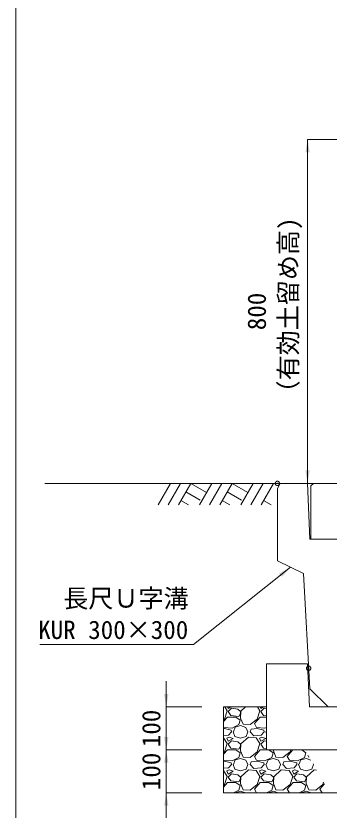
# Model space of a CAD drawing. Units: millimetres at full size, sheet at 1:20. Extents: x 201886 to 211886, y 860265 to 873235.
# Drawn here: x 205886 to 206614, y 861291 to 863139 of the extents above; entities that cross this region are included whole.
import ezdxf
from ezdxf.enums import TextEntityAlignment as Align

# ---------------------------------------------------------------- set-up
doc = ezdxf.new("R2010")
doc.units = ezdxf.units.MM
doc.header["$LTSCALE"] = 20
doc.header["$PDMODE"] = 32
doc.header["$PDSIZE"] = 10
doc.linetypes.add('USER2', pattern=[28.575, 19.05, -3.175, 3.175, -3.175])
for name, color, linetype, lineweight in [('0_2', 7, 'Continuous', 20), ('ハッチング', 7, 'Continuous', 5), ('図枠', 5, 'Continuous', 13), ('基礎ブロック', 2, 'Continuous', 20), ('寸法線', 7, 'Continuous', 13), ('引出線', 4, 'Continuous', 13), ('本体', 2, 'Continuous', 13), ('補助線', 8, 'USER2', 13)]:
    doc.layers.add(name, color=color, linetype=linetype, lineweight=lineweight)
doc.styles.add('ＭＳ ゴシック', font='')
doc.styles.get('ＭＳ ゴシック').set_extended_font_data('MS Gothic')

# ---------------------------------------------------------------- blocks, each defined once
blk = doc.blocks.new('filled_arrow')
at = {"color": 0, "linetype": 'Continuous', "lineweight": -2}
blk.add_solid([(7.5, 1.25), (0, 0), (7.5, -1.25)], dxfattribs=at)

msp = doc.modelspace()

# ---------------------------------------------------------------- linework, layer by layer
at = {"layer": '0_2'}
for p, q in [((206499.85, 862051.25), (205953.78, 862051.25)), ((206368.32, 861331.25), (206368.32, 861531.25)), ((206368.32, 861331.25), (207351.32, 861331.25))]:
    msp.add_line(p, q, dxfattribs=at)
at = {"layer": '0_2', "lineweight": 13}
msp.add_line((206368.32, 861531.25), (206468.32, 861531.25), dxfattribs=at)
at = {"layer": 'ハッチング', "lineweight": 9}
for p, q in [((206245.29, 862051.25), (206216.64, 862001.63)), ((206268.91, 862051.25), (206240.26, 862001.63)), ((206292.53, 862051.25), (206263.88, 862001.63)), ((206292.53, 862051.25), (206329.1, 862030.14)), ((206341.29, 862051.25), (206312.64, 862001.63)), ((206364.91, 862051.25), (206336.26, 862001.63)), ((206388.53, 862051.25), (206359.88, 862001.63)), ((206388.53, 862051.25), (206425.1, 862030.14)), ((206437.28, 862051.25), (206408.64, 862001.63)), ((206460.91, 862051.25), (206432.26, 862001.63)), ((206484.53, 862051.25), (206455.88, 862001.63)), ((206281.11, 862031.46), (206314.52, 862012.17)), ((206377.11, 862031.46), (206410.52, 862012.17)), ((206269.69, 862011.68), (206287.1, 862001.63)), ((206365.68, 862011.68), (206383.1, 862001.63)), ((206461.68, 862011.68), (206479.1, 862001.63))]:
    msp.add_line(p, q, dxfattribs=at)
at = {"layer": 'ハッチング'}
for p, q in [((206370.88, 861503.12), (206376.97, 861522.17)), ((206376.97, 861522.17), (206371.42, 861531.25)), ((206377.76, 861531.25), (206379.26, 861527.5)), ((206379.26, 861527.5), (206385.51, 861531.25)), ((206386.88, 861528.26), (206379.26, 861520.64)), ((206379.26, 861520.64), (206385.35, 861511.5)), ((206402.12, 861525.98), (206386.88, 861528.26)), ((206408.21, 861520.64), (206402.12, 861525.98)), ((206408.98, 861521.4), (206408.21, 861505.4)), ((206408.21, 861516.07), (206408.21, 861520.64)), ((206419.76, 861531.25), (206408.98, 861521.4)), ((206447.08, 861503.12), (206453.17, 861522.17)), ((206453.17, 861522.17), (206447.62, 861531.25)), ((206453.96, 861531.25), (206455.46, 861527.5)), ((206455.46, 861527.5), (206461.71, 861531.25)), ((206463.08, 861528.26), (206455.46, 861520.64)), ((206455.46, 861520.64), (206461.55, 861511.5)), ((206468.33, 861527.47), (206463.08, 861528.26)), ((206368.32, 861497.23), (206377.73, 861507.69)), ((206368.32, 861501.14), (206370.88, 861503.12)), ((206377.73, 861507.69), (206397.55, 861507.69)), ((206385.35, 861511.5), (206404.4, 861509.21)), ((206397.55, 861507.69), (206407.45, 861500.83)), ((206404.4, 861509.21), (206408.21, 861516.07)), ((206408.21, 861505.4), (206414.31, 861490.92)), ((206430.31, 861490.16), (206447.08, 861503.12)), ((206440.22, 861492.45), (206453.93, 861507.69)), ((206453.93, 861507.69), (206468.38, 861507.69)), ((206461.55, 861511.5), (206468.38, 861510.68)), ((206369.35, 861483.3), (206368.32, 861485.07)), ((206404.4, 861490.16), (206388.4, 861481.78)), ((206391.45, 861473.4), (206396.02, 861484.07)), ((206396.02, 861484.07), (206408.21, 861487.88)), ((206407.45, 861500.83), (206404.4, 861490.16)), ((206408.21, 861487.88), (206420.41, 861483.3)), ((206414.31, 861490.92), (206430.31, 861490.16)), ((206445.55, 861483.3), (206440.22, 861492.45)), ((206468.44, 861483.79), (206464.6, 861481.78)), ((206370.88, 861481.02), (206368.32, 861480.75)), ((206380.02, 861465.78), (206368.32, 861464.76)), ((206388.4, 861481.78), (206369.35, 861483.3)), ((206386.12, 861477.21), (206370.88, 861481.02)), ((206386.88, 861473.4), (206380.02, 861465.78)), ((206386.88, 861473.4), (206386.12, 861477.21)), ((206390.69, 861473.4), (206395.26, 861462.73)), ((206420.41, 861483.3), (206424.98, 861473.4)), ((206421.17, 861462.73), (206424.98, 861473.4)), ((206430.31, 861473.4), (206432.6, 861479.49)), ((206438.69, 861464.25), (206430.31, 861473.4)), ((206447.08, 861481.02), (206432.6, 861479.49)), ((206456.22, 861465.78), (206438.69, 861464.25)), ((206464.6, 861481.78), (206445.55, 861483.3)), ((206462.32, 861477.21), (206447.08, 861481.02)), ((206463.08, 861473.4), (206456.22, 861465.78)), ((206463.08, 861473.4), (206462.32, 861477.21)), ((206466.89, 861473.4), (206468.48, 861469.69)), ((206467.65, 861473.4), (206468.46, 861475.3)), ((206368.59, 861459.68), (206368.32, 861459.7)), ((206376.97, 861445.97), (206368.59, 861459.68)), ((206381.54, 861461.21), (206376.21, 861458.92)), ((206376.21, 861458.92), (206379.26, 861451.3)), ((206379.26, 861451.3), (206390.69, 861458.16)), ((206386.88, 861452.06), (206379.26, 861444.44)), ((206390.69, 861458.16), (206381.54, 861461.21)), ((206402.12, 861449.78), (206386.88, 861452.06)), ((206395.26, 861462.73), (206408.21, 861458.92)), ((206408.21, 861444.44), (206402.12, 861449.78)), ((206408.21, 861458.92), (206421.17, 861462.73)), ((206426.5, 861461.21), (206408.98, 861445.2)), ((206444.79, 861459.68), (206426.5, 861461.21)), ((206453.17, 861445.97), (206444.79, 861459.68)), ((206457.74, 861461.21), (206452.41, 861458.92)), ((206452.41, 861458.92), (206455.46, 861451.3)), ((206455.46, 861451.3), (206466.89, 861458.16)), ((206463.08, 861452.06), (206455.46, 861444.44)), ((206466.89, 861458.16), (206457.74, 861461.21)), ((206468.52, 861451.25), (206463.08, 861452.06)), ((206368.32, 861421.03), (206377.73, 861431.49)), ((206370.88, 861426.92), (206376.97, 861445.97)), ((206377.73, 861431.49), (206397.55, 861431.49)), ((206379.26, 861444.44), (206385.35, 861435.3)), ((206385.35, 861435.3), (206404.4, 861433.01)), ((206397.55, 861431.49), (206407.45, 861424.63)), ((206404.4, 861433.01), (206408.21, 861439.87)), ((206408.98, 861445.2), (206408.21, 861429.2)), ((206408.21, 861439.87), (206408.21, 861444.44)), ((206408.21, 861429.2), (206414.31, 861414.72)), ((206440.22, 861416.25), (206453.93, 861431.49)), ((206447.08, 861426.92), (206453.17, 861445.97)), ((206453.93, 861431.49), (206468.57, 861431.49)), ((206455.46, 861444.44), (206461.55, 861435.3)), ((206461.55, 861435.3), (206468.57, 861434.46)), ((206474.1, 861431.25), (206483.65, 861424.63)), ((206484.51, 861431.25), (206484.41, 861429.2)), ((206484.41, 861429.2), (206490.51, 861414.72)), ((206516.42, 861416.25), (206529.92, 861431.25)), ((206523.28, 861426.92), (206524.66, 861431.25)), ((206550.3, 861431.25), (206559.85, 861424.63)), ((206368.32, 861424.94), (206370.88, 861426.92)), ((206404.4, 861413.96), (206388.4, 861405.58)), ((206396.02, 861407.87), (206408.21, 861411.68)), ((206407.45, 861424.63), (206404.4, 861413.96)), ((206408.21, 861411.68), (206420.41, 861407.1)), ((206414.31, 861414.72), (206430.31, 861413.96)), ((206430.31, 861413.96), (206447.08, 861426.92)), ((206445.55, 861407.1), (206440.22, 861416.25)), ((206480.6, 861413.96), (206464.6, 861405.58)), ((206472.22, 861407.87), (206484.41, 861411.68)), ((206483.65, 861424.63), (206480.6, 861413.96)), ((206484.41, 861411.68), (206496.61, 861407.1)), ((206490.51, 861414.72), (206506.51, 861413.96)), ((206506.51, 861413.96), (206523.28, 861426.92)), ((206521.75, 861407.1), (206516.42, 861416.25)), ((206556.8, 861413.96), (206540.8, 861405.58)), ((206548.42, 861407.87), (206560.61, 861411.68)), ((206559.85, 861424.63), (206556.8, 861413.96)), ((206560.61, 861411.68), (206571.58, 861407.57)), ((206564.74, 861419.41), (206566.71, 861414.72)), ((206566.71, 861414.72), (206567.46, 861414.69)), ((206369.35, 861407.1), (206368.32, 861408.87)), ((206370.88, 861404.82), (206368.32, 861404.55)), ((206388.4, 861405.58), (206369.35, 861407.1)), ((206386.12, 861401.01), (206370.88, 861404.82)), ((206386.88, 861397.2), (206380.02, 861389.58)), ((206386.88, 861397.2), (206386.12, 861401.01)), ((206390.69, 861397.2), (206395.26, 861386.53)), ((206391.45, 861397.2), (206396.02, 861407.87)), ((206420.41, 861407.1), (206424.98, 861397.2)), ((206421.17, 861386.53), (206424.98, 861397.2)), ((206430.31, 861397.2), (206432.6, 861403.29)), ((206438.69, 861388.05), (206430.31, 861397.2)), ((206447.08, 861404.82), (206432.6, 861403.29)), ((206464.6, 861405.58), (206445.55, 861407.1)), ((206462.32, 861401.01), (206447.08, 861404.82)), ((206463.08, 861397.2), (206456.22, 861389.58)), ((206463.08, 861397.2), (206462.32, 861401.01)), ((206466.89, 861397.2), (206471.46, 861386.53)), ((206467.65, 861397.2), (206472.22, 861407.87)), ((206496.61, 861407.1), (206501.18, 861397.2)), ((206497.37, 861386.53), (206501.18, 861397.2)), ((206506.51, 861397.2), (206508.8, 861403.29)), ((206514.89, 861388.05), (206506.51, 861397.2)), ((206523.28, 861404.82), (206508.8, 861403.29)), ((206540.8, 861405.58), (206521.75, 861407.1)), ((206538.52, 861401.01), (206523.28, 861404.82)), ((206539.28, 861397.2), (206532.42, 861389.58)), ((206539.28, 861397.2), (206538.52, 861401.01)), ((206543.09, 861397.2), (206547.66, 861386.53)), ((206543.85, 861397.2), (206548.42, 861407.87)), ((206573.57, 861386.53), (206577.38, 861397.2)), ((206576.65, 861398.77), (206577.38, 861397.2)), ((206380.02, 861389.58), (206368.32, 861388.56)), ((206368.59, 861383.48), (206368.32, 861383.5)), ((206376.97, 861369.77), (206368.59, 861383.48)), ((206381.54, 861385.01), (206376.21, 861382.72)), ((206376.21, 861382.72), (206379.26, 861375.1)), ((206379.26, 861375.1), (206390.69, 861381.96)), ((206386.88, 861375.86), (206379.26, 861368.24)), ((206390.69, 861381.96), (206381.54, 861385.01)), ((206402.12, 861373.58), (206386.88, 861375.86)), ((206395.26, 861386.53), (206408.21, 861382.72)), ((206408.21, 861368.24), (206402.12, 861373.58)), ((206408.21, 861382.72), (206421.17, 861386.53)), ((206426.5, 861385.01), (206408.98, 861369)), ((206444.79, 861383.48), (206426.5, 861385.01)), ((206456.22, 861389.58), (206438.69, 861388.05)), ((206453.17, 861369.77), (206444.79, 861383.48)), ((206457.74, 861385.01), (206452.41, 861382.72)), ((206452.41, 861382.72), (206455.46, 861375.1)), ((206455.46, 861375.1), (206466.89, 861381.96)), ((206463.08, 861375.86), (206455.46, 861368.24)), ((206466.89, 861381.96), (206457.74, 861385.01)), ((206478.32, 861373.58), (206463.08, 861375.86)), ((206471.46, 861386.53), (206484.41, 861382.72)), ((206484.41, 861368.24), (206478.32, 861373.58)), ((206484.41, 861382.72), (206497.37, 861386.53)), ((206502.7, 861385.01), (206485.18, 861369)), ((206520.99, 861383.48), (206502.7, 861385.01)), ((206532.42, 861389.58), (206514.89, 861388.05)), ((206529.37, 861369.77), (206520.99, 861383.48)), ((206533.94, 861385.01), (206528.61, 861382.72)), ((206528.61, 861382.72), (206531.66, 861375.1)), ((206531.66, 861375.1), (206543.09, 861381.96)), ((206539.28, 861375.86), (206531.66, 861368.24)), ((206543.09, 861381.96), (206533.94, 861385.01)), ((206554.52, 861373.58), (206539.28, 861375.86)), ((206547.66, 861386.53), (206560.61, 861382.72)), ((206560.61, 861368.24), (206554.52, 861373.58)), ((206560.61, 861382.72), (206573.57, 861386.53)), ((206578.9, 861385.01), (206561.38, 861369)), ((206584.89, 861384.51), (206578.9, 861385.01)), ((206368.32, 861344.83), (206377.73, 861355.29)), ((206370.88, 861350.72), (206376.97, 861369.77)), ((206377.73, 861355.29), (206397.55, 861355.29)), ((206379.26, 861368.24), (206385.35, 861359.1)), ((206385.35, 861359.1), (206404.4, 861356.81)), ((206397.55, 861355.29), (206407.45, 861348.43)), ((206404.4, 861356.81), (206408.21, 861363.67)), ((206408.98, 861369), (206408.21, 861353)), ((206408.21, 861363.67), (206408.21, 861368.24)), ((206440.22, 861340.05), (206453.93, 861355.29)), ((206447.08, 861350.72), (206453.17, 861369.77)), ((206453.93, 861355.29), (206473.75, 861355.29)), ((206455.46, 861368.24), (206461.55, 861359.1)), ((206461.55, 861359.1), (206480.6, 861356.81)), ((206473.75, 861355.29), (206483.65, 861348.43)), ((206480.6, 861356.81), (206484.41, 861363.67)), ((206485.18, 861369), (206484.41, 861353)), ((206484.41, 861363.67), (206484.41, 861368.24)), ((206516.42, 861340.05), (206530.13, 861355.29)), ((206523.28, 861350.72), (206529.37, 861369.77)), ((206530.13, 861355.29), (206549.95, 861355.29)), ((206531.66, 861368.24), (206537.75, 861359.1)), ((206537.75, 861359.1), (206556.8, 861356.81)), ((206549.95, 861355.29), (206559.85, 861348.43)), ((206556.8, 861356.81), (206560.61, 861363.67)), ((206561.38, 861369), (206560.61, 861353)), ((206560.61, 861363.67), (206560.61, 861368.24)), ((206599.48, 861350.72), (206601.23, 861356.2)), ((206368.32, 861348.74), (206370.88, 861350.72)), ((206404.4, 861337.76), (206391.97, 861331.25)), ((206407.45, 861348.43), (206404.4, 861337.76)), ((206408.21, 861353), (206414.31, 861338.52)), ((206414.31, 861338.52), (206430.31, 861337.76)), ((206430.31, 861337.76), (206447.08, 861350.72)), ((206445.35, 861331.25), (206440.22, 861340.05)), ((206480.6, 861337.76), (206468.17, 861331.25)), ((206483.65, 861348.43), (206480.6, 861337.76)), ((206484.41, 861353), (206490.51, 861338.52)), ((206490.51, 861338.52), (206506.51, 861337.76)), ((206506.51, 861337.76), (206523.28, 861350.72)), ((206521.55, 861331.25), (206516.42, 861340.05)), ((206556.8, 861337.76), (206544.37, 861331.25)), ((206559.85, 861348.43), (206556.8, 861337.76)), ((206560.61, 861353), (206566.71, 861338.52)), ((206566.71, 861338.52), (206582.71, 861337.76)), ((206582.71, 861337.76), (206599.48, 861350.72)), ((206592.62, 861340.05), (206603.55, 861352.19)), ((206597.75, 861331.25), (206592.62, 861340.05)), ((206369.15, 861331.25), (206368.32, 861332.67)), ((206395.84, 861331.25), (206396.02, 861331.67)), ((206396.02, 861331.67), (206408.21, 861335.48)), ((206408.21, 861335.48), (206419.49, 861331.25)), ((206472.04, 861331.25), (206472.22, 861331.67)), ((206472.22, 861331.67), (206484.41, 861335.48)), ((206484.41, 861335.48), (206495.69, 861331.25)), ((206548.24, 861331.25), (206548.42, 861331.67)), ((206548.42, 861331.67), (206560.61, 861335.48)), ((206560.61, 861335.48), (206571.89, 861331.25))]:
    msp.add_line(p, q, dxfattribs=at)
at = {"layer": '図枠'}
msp.add_line((205886.35, 865865.21), (205886.35, 860265.21), dxfattribs=at)
at = {"layer": '基礎ブロック'}
for p, q in [((206563.32, 861631.25), (206468.32, 861631.25)), ((206568.32, 861531.25), (206563.32, 861631.25)), ((206468.32, 861531.25), (206468.32, 861431.25)), ((207151.32, 861531.25), (206568.32, 861531.25)), ((207251.32, 861431.25), (206468.32, 861431.25))]:
    msp.add_line(p, q, dxfattribs=at)
at = {"layer": '基礎ブロック', "lineweight": 13}
msp.add_line((206468.32, 861631.25), (206468.32, 861531.25), dxfattribs=at)
at = {"layer": '寸法線'}
for p, q in [((206563.85, 862051.25), (206563.85, 862851.25)), ((207033.85, 862851.25), (206563.85, 862851.25)), ((207028.85, 862051.25), (206563.85, 862051.25)), ((206235.63, 861371.25), (206235.63, 861591.25)), ((206318.32, 861531.25), (206235.63, 861531.25)), ((206235.63, 861271.25), (206235.63, 861491.25)), ((206318.32, 861431.25), (206235.63, 861431.25)), ((206318.32, 861431.25), (206235.63, 861431.25)), ((206318.32, 861331.25), (206235.63, 861331.25))]:
    msp.add_line(p, q, dxfattribs=at)
at = {"layer": '引出線', "lineweight": 9}
msp.add_lwpolyline([(206524.1, 861856.32), (206298.92, 861676.33), (206289.91, 861676.33), (205941.82, 861676.33)], dxfattribs=at)
at = {"layer": '本体'}
for p, q in [((206499.85, 862051.25), (206493.85, 862039.25)), ((206493.85, 861871.25), (206493.85, 862039.25)), ((206499.85, 862051.25), (206563.85, 862051.25)), ((206563.85, 862051.25), (206568.85, 861921.25)), ((206568.85, 861921.25), (206636.35, 861921.25)), ((206554.35, 861841.39), (206493.85, 861871.25)), ((206554.35, 861841.39), (206568.94, 861573.66)), ((206611.35, 861531.25), (206568.94, 861573.66)), ((206611.35, 861531.25), (206961.35, 861531.25))]:
    msp.add_line(p, q, dxfattribs=at)
at = {"layer": '本体', "lineweight": 20}
msp.add_lwpolyline([(206571.35, 861921.25), (206571.35, 862045.25), (206577.35, 862051.25), (206995.35, 862051.25), (207001.35, 862045.25), (207001.35, 861921.25)], close=True, dxfattribs=at)
at = {"layer": '補助線'}
for p in [(206493.85, 862051.25), (206566.35, 861621.25)]:
    msp.add_point(p, dxfattribs=at)

# ---------------------------------------------------------------- block references
at = {"layer": '寸法線', "xscale": 4, "yscale": 4}
for p, rotation in [((206563.85, 862851.25), 270), ((206563.85, 862051.25), 90), ((206235.63, 861531.25), 90), ((206235.63, 861431.25), 90), ((206235.63, 861431.25), 270), ((206235.63, 861331.25), 270)]:
    msp.add_blockref('filled_arrow', p, dxfattribs=dict(at, rotation=rotation))
at = {"layer": '引出線', "lineweight": 9, "xscale": 4, "yscale": 4, "rotation": 218.6}
msp.add_blockref('filled_arrow', (206524.1, 861856.32), dxfattribs=at)

# ---------------------------------------------------------------- texts
at = {"layer": '寸法線', "style": 'ＭＳ ゴシック'}
for s, p in [('（有効土留め高)', (206553.05, 862232.72)), ('800', (206479.92, 862407.55))]:
    msp.add_text(s, height=42.72, rotation=90, dxfattribs=at).set_placement(p, align=Align.BOTTOM_LEFT)
for p in [(206200.63, 861481.25), (206200.63, 861381.25)]:
    msp.add_text('100', height=42.72, rotation=90, dxfattribs=at).set_placement(p, align=Align.MIDDLE_CENTER)
at = {"layer": '引出線', "style": 'ＭＳ ゴシック'}
for s, p in [('長尺Ｕ字溝', (205996.29, 861749.56)), ('KUR 300×300', (205938.01, 861676.44))]:
    msp.add_text(s, height=42.72, dxfattribs=at).set_placement(p, align=Align.BOTTOM_LEFT)

doc.saveas('drawing.dxf')
